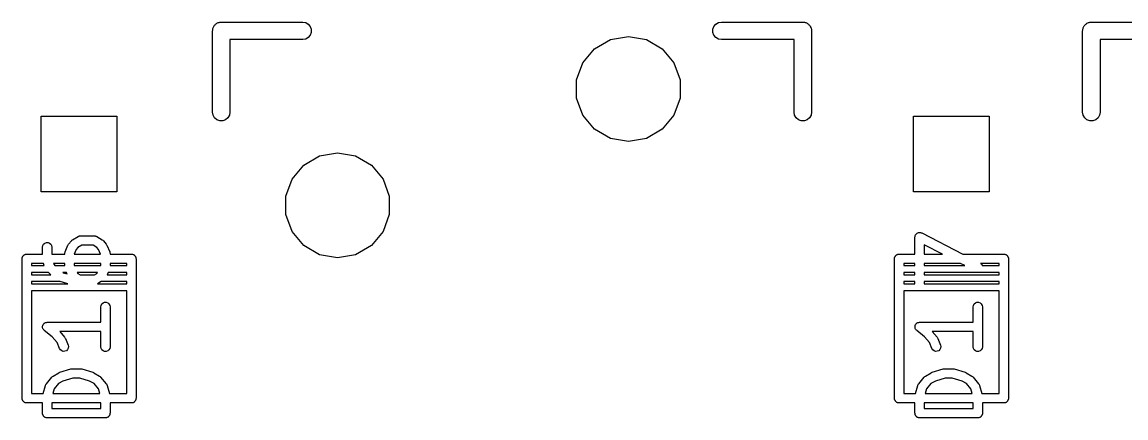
# Model space of a CAD drawing. Extents: x 47 to 330, y -254 to -153.
# Drawn here: x 75.43 to 99.53, y -182.1 to -173.46 of the extents above; entities that cross this region are included whole.
import ezdxf

# ---------------------------------------------------------------- set-up
doc = ezdxf.new("R2010")
doc.units = 0
doc.header["$MEASUREMENT"] = 0
doc.layers.add('BLACK', color=7, linetype='CONTINUOUS')

msp = doc.modelspace()

# ---------------------------------------------------------------- linework, layer by layer
at = {"layer": 'Black'}
for p, q in [((79.61, -173.555), (79.6207, -173.542)), ((79.6207, -173.542), (79.6291, -173.528)), ((79.6291, -173.528), (79.6418, -173.517)), ((79.6418, -173.517), (79.6525, -173.504)), ((79.6525, -173.504), (79.667, -173.496)), ((79.667, -173.496), (79.6797, -173.485)), ((79.6797, -173.485), (79.6954, -173.479)), ((79.6954, -173.479), (79.7098, -173.471)), ((79.7098, -173.471), (79.7263, -173.468)), ((79.7263, -173.468), (79.7419, -173.462)), ((79.7419, -173.462), (79.7586, -173.462)), ((79.7586, -173.462), (79.775, -173.459)), ((79.775, -173.459), (81.553, -173.459)), ((81.553, -173.459), (81.6182, -173.471)), ((81.6182, -173.471), (81.6755, -173.504)), ((81.6755, -173.504), (81.718, -173.555)), ((90.532, -173.555), (90.5745, -173.504)), ((90.5745, -173.504), (90.6318, -173.471)), ((90.6318, -173.471), (90.697, -173.459)), ((90.697, -173.459), (92.475, -173.459)), ((92.475, -173.459), (92.4914, -173.462)), ((92.4914, -173.462), (92.5081, -173.462)), ((92.5081, -173.462), (92.5237, -173.468)), ((92.5237, -173.468), (92.5402, -173.471)), ((92.5402, -173.471), (92.5546, -173.479)), ((92.5546, -173.479), (92.5703, -173.485)), ((92.5703, -173.485), (92.583, -173.496)), ((92.583, -173.496), (92.5975, -173.504)), ((92.5975, -173.504), (92.6082, -173.517)), ((92.6082, -173.517), (92.6209, -173.528)), ((92.6209, -173.528), (92.6293, -173.542)), ((92.6293, -173.542), (92.64, -173.555)), ((98.61, -173.555), (98.6207, -173.542)), ((98.6207, -173.542), (98.6291, -173.528)), ((98.6291, -173.528), (98.6418, -173.517)), ((98.6418, -173.517), (98.6525, -173.504)), ((98.6525, -173.504), (98.667, -173.496)), ((98.667, -173.496), (98.6797, -173.485)), ((98.6797, -173.485), (98.6954, -173.479)), ((98.6954, -173.479), (98.7098, -173.471)), ((98.7098, -173.471), (98.7263, -173.468)), ((98.7263, -173.468), (98.7419, -173.462)), ((98.7419, -173.462), (98.7586, -173.462)), ((98.7586, -173.462), (98.775, -173.459)), ((98.775, -173.459), (100.553, -173.459)), ((79.5845, -173.65), (79.5874, -173.634)), ((79.5845, -175.428), (79.5845, -173.65)), ((79.5874, -173.617), (79.5931, -173.601)), ((79.5874, -173.634), (79.5874, -173.617)), ((79.5931, -173.601), (79.596, -173.585)), ((79.596, -173.585), (79.6043, -173.57)), ((79.6043, -173.57), (79.61, -173.555)), ((81.718, -173.745), (81.6755, -173.796)), ((81.718, -173.555), (81.7406, -173.617)), ((81.7406, -173.683), (81.718, -173.745)), ((81.7406, -173.617), (81.7406, -173.683)), ((88.2726, -173.842), (88.665, -173.773)), ((88.665, -173.773), (89.0574, -173.842)), ((90.5094, -173.617), (90.532, -173.555)), ((90.5094, -173.683), (90.5094, -173.617)), ((90.532, -173.745), (90.5094, -173.683)), ((90.5745, -173.796), (90.532, -173.745)), ((92.64, -173.555), (92.6457, -173.57)), ((92.6457, -173.57), (92.654, -173.585)), ((92.654, -173.585), (92.6569, -173.601)), ((92.6569, -173.601), (92.6626, -173.617)), ((92.6626, -173.617), (92.6626, -173.634)), ((92.6626, -173.634), (92.6655, -173.65)), ((92.6655, -173.65), (92.6655, -175.428)), ((98.5845, -173.65), (98.5874, -173.634)), ((98.5845, -175.428), (98.5845, -173.65)), ((98.5874, -173.617), (98.5931, -173.601)), ((98.5874, -173.634), (98.5874, -173.617)), ((98.5931, -173.601), (98.596, -173.585)), ((98.596, -173.585), (98.6043, -173.57)), ((98.6043, -173.57), (98.61, -173.555)), ((81.553, -173.84), (79.9655, -173.84)), ((79.9655, -173.84), (79.9655, -175.428)), ((81.6182, -173.829), (81.553, -173.84)), ((81.6755, -173.796), (81.6182, -173.829)), ((87.9275, -174.041), (88.2726, -173.842)), ((89.0574, -173.842), (89.4025, -174.041)), ((90.6318, -173.829), (90.5745, -173.796)), ((90.697, -173.84), (90.6318, -173.829)), ((92.2845, -173.84), (90.697, -173.84)), ((92.2845, -175.428), (92.2845, -173.84)), ((100.553, -173.84), (98.9655, -173.84)), ((98.9655, -173.84), (98.9655, -175.428)), ((87.6714, -174.346), (87.9275, -174.041)), ((89.4025, -174.041), (89.6586, -174.346)), ((87.5351, -174.721), (87.6714, -174.346)), ((89.6586, -174.346), (89.7949, -174.721)), ((87.5351, -175.119), (87.5351, -174.721)), ((89.7949, -174.721), (89.7949, -175.119)), ((87.6714, -175.494), (87.5351, -175.119)), ((89.7949, -175.119), (89.6586, -175.494)), ((79.596, -175.493), (79.5845, -175.428)), ((79.9655, -175.428), (79.954, -175.493)), ((92.296, -175.493), (92.2845, -175.428)), ((92.6655, -175.428), (92.654, -175.493)), ((98.596, -175.493), (98.5845, -175.428)), ((98.9655, -175.428), (98.954, -175.493)), ((75.8445, -177.165), (75.8445, -175.514)), ((75.8445, -175.514), (77.4955, -175.514)), ((77.4955, -175.514), (77.4955, -177.165)), ((79.6291, -175.55), (79.596, -175.493)), ((79.6797, -175.593), (79.6291, -175.55)), ((79.7419, -175.616), (79.6797, -175.593)), ((79.8081, -175.616), (79.7419, -175.616)), ((79.8702, -175.593), (79.8081, -175.616)), ((79.9209, -175.55), (79.8702, -175.593)), ((79.954, -175.493), (79.9209, -175.55)), ((87.9275, -175.799), (87.6714, -175.494)), ((89.6586, -175.494), (89.4025, -175.799)), ((92.3291, -175.55), (92.296, -175.493)), ((92.3798, -175.593), (92.3291, -175.55)), ((92.4419, -175.616), (92.3798, -175.593)), ((92.5081, -175.616), (92.4419, -175.616)), ((92.5703, -175.593), (92.5081, -175.616)), ((92.6209, -175.55), (92.5703, -175.593)), ((92.654, -175.493), (92.6209, -175.55)), ((94.8945, -177.165), (94.8945, -175.514)), ((94.8945, -175.514), (96.5455, -175.514)), ((96.5455, -175.514), (96.5455, -177.165)), ((98.6291, -175.55), (98.596, -175.493)), ((98.6797, -175.593), (98.6291, -175.55)), ((98.7419, -175.616), (98.6797, -175.593)), ((98.8081, -175.616), (98.7419, -175.616)), ((98.8702, -175.593), (98.8081, -175.616)), ((98.9209, -175.55), (98.8702, -175.593)), ((98.954, -175.493), (98.9209, -175.55)), ((88.2726, -175.998), (87.9275, -175.799)), ((89.4025, -175.799), (89.0574, -175.998)), ((88.665, -176.067), (88.2726, -175.998)), ((89.0574, -175.998), (88.665, -176.067)), ((81.5775, -176.581), (81.9226, -176.382)), ((81.9226, -176.382), (82.315, -176.313)), ((82.315, -176.313), (82.7074, -176.382)), ((82.7074, -176.382), (83.0525, -176.581)), ((81.3214, -176.886), (81.5775, -176.581)), ((83.0525, -176.581), (83.3086, -176.886)), ((81.1851, -177.261), (81.3214, -176.886)), ((83.3086, -176.886), (83.4449, -177.261)), ((77.4955, -177.165), (75.8445, -177.165)), ((96.5455, -177.165), (94.8945, -177.165)), ((81.1851, -177.659), (81.1851, -177.261)), ((83.4449, -177.261), (83.4449, -177.659)), ((81.3214, -178.034), (81.1851, -177.659)), ((83.4449, -177.659), (83.3086, -178.034)), ((76.6571, -178.136), (76.6655, -178.131)), ((76.6655, -178.131), (76.6734, -178.13)), ((76.6734, -178.13), (76.6809, -178.127)), ((76.6809, -178.127), (76.6906, -178.127)), ((76.6906, -178.127), (76.7002, -178.125)), ((76.7002, -178.125), (77.0026, -178.125)), ((77.0026, -178.125), (77.0122, -178.127)), ((77.0122, -178.127), (77.0219, -178.127)), ((77.0219, -178.127), (77.0295, -178.13)), ((77.0295, -178.13), (77.0374, -178.131)), ((77.0374, -178.131), (77.0458, -178.136)), ((81.5775, -178.339), (81.3214, -178.034)), ((83.3086, -178.034), (83.0525, -178.339)), ((94.9256, -178.139), (94.9275, -178.124)), ((94.9275, -178.124), (94.9286, -178.122)), ((94.9286, -178.122), (94.9291, -178.12)), ((94.9291, -178.12), (94.9367, -178.106)), ((94.9367, -178.106), (94.9436, -178.093)), ((94.9436, -178.093), (94.9454, -178.091)), ((94.9454, -178.091), (94.9467, -178.089)), ((94.9467, -178.089), (94.9583, -178.079)), ((94.9583, -178.079), (94.9695, -178.069)), ((94.9695, -178.069), (94.9718, -178.068)), ((94.9718, -178.068), (94.9737, -178.066)), ((94.9737, -178.066), (94.988, -178.061)), ((94.988, -178.061), (95.002, -178.055)), ((95.002, -178.055), (95.0045, -178.055)), ((95.0045, -178.055), (95.0069, -178.054)), ((95.0069, -178.054), (95.0221, -178.054)), ((95.0221, -178.054), (95.0373, -178.053)), ((95.0373, -178.053), (95.0397, -178.054)), ((95.0397, -178.054), (95.0422, -178.054)), ((95.0422, -178.054), (95.0565, -178.059)), ((95.0565, -178.059), (95.071, -178.064)), ((95.071, -178.064), (95.9663, -178.524)), ((75.8729, -178.372), (75.8791, -178.337)), ((75.8729, -178.524), (75.8729, -178.372)), ((75.8791, -178.337), (75.8967, -178.307)), ((75.8967, -178.307), (75.9237, -178.284)), ((75.9237, -178.284), (75.9569, -178.272)), ((75.9569, -178.272), (75.9922, -178.272)), ((75.9922, -178.272), (76.0253, -178.284)), ((76.0253, -178.284), (76.0524, -178.307)), ((76.0524, -178.307), (76.07, -178.337)), ((76.07, -178.337), (76.0761, -178.372)), ((76.0761, -178.372), (76.0761, -178.524)), ((76.3645, -178.478), (76.425, -178.333)), ((76.425, -178.333), (76.4332, -178.32)), ((76.4332, -178.32), (76.4408, -178.307)), ((76.4408, -178.307), (76.5012, -178.234)), ((76.5012, -178.234), (76.5142, -178.223)), ((76.5142, -178.223), (76.527, -178.212)), ((76.527, -178.212), (76.648, -178.14)), ((76.7284, -178.328), (76.6463, -178.378)), ((76.648, -178.14), (76.6571, -178.136)), ((76.9745, -178.328), (76.7284, -178.328)), ((77.0565, -178.378), (76.9745, -178.328)), ((77.0458, -178.136), (77.0549, -178.14)), ((77.0549, -178.14), (77.1758, -178.212)), ((77.1758, -178.212), (77.1886, -178.223)), ((77.1886, -178.223), (77.2016, -178.234)), ((77.2016, -178.234), (77.2621, -178.307)), ((77.2621, -178.307), (77.2696, -178.32)), ((77.2696, -178.32), (77.2778, -178.333)), ((77.2778, -178.333), (77.3383, -178.478)), ((81.9226, -178.538), (81.5775, -178.339)), ((83.0525, -178.339), (82.7074, -178.538)), ((94.9229, -178.154), (94.9256, -178.139)), ((94.9229, -178.524), (94.9229, -178.154)), ((95.522, -178.524), (95.1261, -178.321)), ((95.1261, -178.321), (95.1261, -178.524)), ((75.4269, -178.608), (75.43, -178.6)), ((75.4269, -178.617), (75.4269, -178.608)), ((75.43, -178.6), (75.4315, -178.591)), ((75.4315, -178.591), (75.436, -178.584)), ((75.436, -178.584), (75.439, -178.575)), ((75.439, -178.575), (75.4447, -178.568)), ((75.4447, -178.568), (75.4492, -178.561)), ((75.4492, -178.561), (75.456, -178.555)), ((75.456, -178.555), (75.4617, -178.548)), ((75.4617, -178.548), (75.4694, -178.544)), ((75.4694, -178.544), (75.4762, -178.538)), ((75.4762, -178.538), (75.4846, -178.535)), ((75.4846, -178.535), (75.4923, -178.531)), ((75.4923, -178.531), (75.501, -178.529)), ((75.501, -178.529), (75.5094, -178.526)), ((75.5094, -178.526), (75.5182, -178.526)), ((75.5182, -178.526), (75.527, -178.524)), ((75.527, -178.524), (75.8729, -178.524)), ((76.0761, -178.524), (76.3567, -178.524)), ((76.3567, -178.517), (76.3571, -178.515)), ((76.3567, -178.524), (76.3567, -178.517)), ((76.3568, -178.512), (76.3602, -178.498)), ((76.3571, -178.515), (76.3568, -178.512)), ((76.3602, -178.498), (76.3629, -178.482)), ((76.3629, -178.482), (76.364, -178.48)), ((76.364, -178.48), (76.3645, -178.478)), ((76.6067, -178.425), (76.5654, -178.524)), ((76.5654, -178.524), (77.1375, -178.524)), ((76.6463, -178.378), (76.6067, -178.425)), ((77.0962, -178.425), (77.0565, -178.378)), ((77.1375, -178.524), (77.0962, -178.425)), ((77.3383, -178.478), (77.3388, -178.48)), ((77.3388, -178.48), (77.34, -178.482)), ((77.34, -178.482), (77.3427, -178.498)), ((77.3427, -178.498), (77.346, -178.512)), ((77.346, -178.512), (77.3457, -178.515)), ((77.3457, -178.515), (77.3461, -178.517)), ((77.3461, -178.517), (77.3461, -178.524)), ((77.3461, -178.524), (77.813, -178.524)), ((77.813, -178.524), (77.8218, -178.526)), ((77.8218, -178.526), (77.8306, -178.526)), ((77.8306, -178.526), (77.839, -178.529)), ((77.839, -178.529), (77.8477, -178.531)), ((77.8477, -178.531), (77.8554, -178.535)), ((77.8554, -178.535), (77.8638, -178.538)), ((77.8638, -178.538), (77.8706, -178.544)), ((77.8706, -178.544), (77.8783, -178.548)), ((77.8783, -178.548), (77.884, -178.555)), ((77.884, -178.555), (77.8908, -178.561)), ((77.8908, -178.561), (77.8953, -178.568)), ((77.8953, -178.568), (77.901, -178.575)), ((77.901, -178.575), (77.904, -178.584)), ((77.904, -178.584), (77.9085, -178.591)), ((77.9085, -178.591), (77.91, -178.6)), ((77.91, -178.6), (77.9131, -178.608)), ((77.9131, -178.608), (77.9131, -178.617)), ((82.315, -178.607), (81.9226, -178.538)), ((82.7074, -178.538), (82.315, -178.607)), ((94.4769, -178.608), (94.48, -178.6)), ((94.4769, -178.617), (94.4769, -178.608)), ((94.48, -178.6), (94.4815, -178.591)), ((94.4815, -178.591), (94.486, -178.584)), ((94.486, -178.584), (94.489, -178.575)), ((94.489, -178.575), (94.4947, -178.568)), ((94.4947, -178.568), (94.4992, -178.561)), ((94.4992, -178.561), (94.506, -178.555)), ((94.506, -178.555), (94.5117, -178.548)), ((94.5117, -178.548), (94.5194, -178.544)), ((94.5194, -178.544), (94.5262, -178.538)), ((94.5262, -178.538), (94.5346, -178.535)), ((94.5346, -178.535), (94.5423, -178.531)), ((94.5423, -178.531), (94.551, -178.529)), ((94.551, -178.529), (94.5594, -178.526)), ((94.5594, -178.526), (94.5682, -178.526)), ((94.5682, -178.526), (94.577, -178.524)), ((94.577, -178.524), (94.9229, -178.524)), ((95.1261, -178.524), (95.522, -178.524)), ((95.9663, -178.524), (96.863, -178.524)), ((96.863, -178.524), (96.8718, -178.526)), ((96.8718, -178.526), (96.8806, -178.526)), ((96.8806, -178.526), (96.889, -178.529)), ((96.889, -178.529), (96.8977, -178.531)), ((96.8977, -178.531), (96.9054, -178.535)), ((96.9054, -178.535), (96.9138, -178.538)), ((96.9138, -178.538), (96.9206, -178.544)), ((96.9206, -178.544), (96.9283, -178.548)), ((96.9283, -178.548), (96.934, -178.555)), ((96.934, -178.555), (96.9408, -178.561)), ((96.9408, -178.561), (96.9453, -178.568)), ((96.9453, -178.568), (96.951, -178.575)), ((96.951, -178.575), (96.954, -178.584)), ((96.954, -178.584), (96.9585, -178.591)), ((96.9585, -178.591), (96.96, -178.6)), ((96.96, -178.6), (96.9631, -178.608)), ((96.9631, -178.608), (96.9631, -178.617)), ((75.4254, -178.626), (75.4269, -178.617)), ((75.4254, -181.674), (75.4254, -178.626)), ((75.8917, -178.728), (75.6286, -178.728)), ((75.6286, -178.728), (75.6286, -178.775)), ((75.6286, -178.775), (75.67, -178.775)), ((75.67, -178.775), (75.9114, -178.775)), ((75.9114, -178.775), (75.8917, -178.728)), ((76.1118, -178.728), (76.1229, -178.754)), ((76.3567, -178.728), (76.1118, -178.728)), ((76.1229, -178.754), (76.1402, -178.775)), ((76.1402, -178.775), (76.3567, -178.775)), ((76.3567, -178.775), (76.3567, -178.728)), ((76.5599, -178.728), (76.5599, -178.775)), ((77.1429, -178.728), (76.5599, -178.728)), ((76.5599, -178.775), (77.1429, -178.775)), ((77.1429, -178.775), (77.1429, -178.728)), ((77.3461, -178.728), (77.3461, -178.775)), ((77.7114, -178.728), (77.3461, -178.728)), ((77.3461, -178.775), (77.7114, -178.775)), ((77.7114, -178.775), (77.7114, -178.728)), ((77.9131, -178.617), (77.9146, -178.626)), ((77.9146, -178.626), (77.9146, -181.674)), ((94.4754, -178.626), (94.4769, -178.617)), ((94.4754, -181.674), (94.4754, -178.626)), ((94.9229, -178.728), (94.6786, -178.728)), ((94.6786, -178.728), (94.6786, -178.775)), ((94.6786, -178.775), (94.72, -178.775)), ((94.72, -178.775), (94.9229, -178.775)), ((94.9229, -178.775), (94.9229, -178.728)), ((95.1261, -178.728), (95.1261, -178.775)), ((95.9171, -178.728), (95.1261, -178.728)), ((95.1261, -178.775), (96.0093, -178.775)), ((96.0093, -178.775), (95.9171, -178.728)), ((96.3548, -178.728), (96.3691, -178.738)), ((96.7614, -178.728), (96.3548, -178.728)), ((96.3691, -178.738), (96.3882, -178.768)), ((96.3882, -178.768), (96.3898, -178.775)), ((96.3898, -178.775), (96.7614, -178.775)), ((96.7614, -178.775), (96.7614, -178.728)), ((96.9631, -178.617), (96.9646, -178.626)), ((96.9646, -178.626), (96.9646, -181.674)), ((75.67, -178.925), (75.6286, -178.925)), ((75.6286, -178.925), (75.6286, -178.975)), ((75.6286, -178.975), (76.0516, -178.975)), ((76.0007, -178.925), (75.67, -178.925)), ((76.0174, -178.945), (76.0007, -178.925)), ((76.0252, -178.952), (76.0174, -178.945)), ((76.032, -178.959), (76.0252, -178.952)), ((76.0516, -178.975), (76.032, -178.959)), ((76.3144, -178.925), (76.325, -178.933)), ((76.3973, -178.925), (76.3144, -178.925)), ((76.325, -178.933), (76.4116, -178.959)), ((76.4116, -178.959), (76.3973, -178.925)), ((76.6281, -178.925), (76.6463, -178.947)), ((77.0748, -178.925), (76.6281, -178.925)), ((76.6463, -178.947), (76.6932, -178.975)), ((76.6932, -178.975), (77.0097, -178.975)), ((77.0097, -178.975), (77.0565, -178.947)), ((77.0565, -178.947), (77.0748, -178.925)), ((77.3056, -178.925), (77.2848, -178.975)), ((77.2848, -178.975), (77.7114, -178.975)), ((77.7114, -178.925), (77.3056, -178.925)), ((77.7114, -178.975), (77.7114, -178.925)), ((94.72, -178.925), (94.6786, -178.925)), ((94.6786, -178.925), (94.6786, -178.975)), ((94.6786, -178.975), (94.9229, -178.975)), ((94.9229, -178.925), (94.72, -178.925)), ((94.9229, -178.975), (94.9229, -178.925)), ((95.1261, -178.925), (95.1261, -178.975)), ((96.7614, -178.925), (95.1261, -178.925)), ((95.1261, -178.975), (96.7614, -178.975)), ((96.7614, -178.975), (96.7614, -178.925)), ((75.6286, -179.125), (75.6286, -179.175)), ((76.2562, -179.125), (75.6286, -179.125)), ((75.6286, -179.175), (76.4229, -179.175)), ((75.6286, -179.325), (75.6286, -181.572)), ((77.7114, -179.325), (75.6286, -179.325)), ((76.4229, -179.175), (76.2562, -179.125)), ((77.1546, -179.125), (77.0713, -179.175)), ((77.0713, -179.175), (77.7114, -179.175)), ((77.7114, -179.125), (77.1546, -179.125)), ((77.7114, -179.175), (77.7114, -179.125)), ((77.7114, -181.572), (77.7114, -179.325)), ((94.6786, -179.125), (94.6786, -179.175)), ((94.9229, -179.125), (94.6786, -179.125)), ((94.6786, -179.175), (94.9238, -179.175)), ((94.6786, -179.325), (94.6786, -181.572)), ((96.7614, -179.325), (94.6786, -179.325)), ((94.9229, -179.17), (94.9229, -179.125)), ((94.9238, -179.175), (94.9229, -179.17)), ((95.1261, -179.17), (95.1253, -179.175)), ((95.1253, -179.175), (96.7614, -179.175)), ((95.1261, -179.125), (95.1261, -179.17)), ((96.7614, -179.125), (95.1261, -179.125)), ((96.7614, -179.175), (96.7614, -179.125)), ((96.7614, -181.572), (96.7614, -179.325)), ((77.1937, -179.59), (77.2269, -179.578)), ((77.2269, -179.578), (77.2622, -179.578)), ((77.2622, -179.578), (77.2953, -179.59)), ((96.2437, -179.59), (96.2769, -179.578)), ((96.2769, -179.578), (96.3122, -179.578)), ((96.3122, -179.578), (96.3453, -179.59)), ((77.1429, -179.678), (77.1491, -179.644)), ((77.1429, -180.012), (77.1429, -179.678)), ((77.1491, -179.644), (77.1667, -179.613)), ((77.1667, -179.613), (77.1937, -179.59)), ((77.2953, -179.59), (77.3224, -179.613)), ((77.3224, -179.613), (77.34, -179.644)), ((77.34, -179.644), (77.3461, -179.678)), ((77.3461, -179.678), (77.3461, -180.549)), ((96.1929, -179.678), (96.1991, -179.644)), ((96.1929, -180.012), (96.1929, -179.678)), ((96.1991, -179.644), (96.2167, -179.613)), ((96.2167, -179.613), (96.2437, -179.59)), ((96.3453, -179.59), (96.3724, -179.613)), ((96.3724, -179.613), (96.39, -179.644)), ((96.39, -179.644), (96.3961, -179.678)), ((96.3961, -179.678), (96.3961, -180.549)), ((75.8865, -180.063), (75.8971, -180.05)), ((75.8971, -180.05), (75.9074, -180.037)), ((75.9074, -180.037), (75.9084, -180.037)), ((75.9084, -180.037), (75.9092, -180.036)), ((75.9092, -180.036), (75.9235, -180.028)), ((75.9235, -180.028), (75.9376, -180.019)), ((75.9376, -180.019), (75.9387, -180.019)), ((75.9387, -180.019), (75.9398, -180.018)), ((75.9398, -180.018), (75.956, -180.015)), ((75.956, -180.015), (75.9721, -180.012)), ((75.9721, -180.012), (75.9733, -180.012)), ((75.9733, -180.012), (75.9745, -180.012)), ((75.9745, -180.012), (77.1429, -180.012)), ((94.9365, -180.063), (94.9471, -180.05)), ((94.9471, -180.05), (94.9574, -180.037)), ((94.9574, -180.037), (94.9584, -180.037)), ((94.9584, -180.037), (94.9592, -180.036)), ((94.9592, -180.036), (94.9735, -180.028)), ((94.9735, -180.028), (94.9876, -180.019)), ((94.9876, -180.019), (94.9887, -180.019)), ((94.9887, -180.019), (94.9898, -180.018)), ((94.9898, -180.018), (95.006, -180.015)), ((95.006, -180.015), (95.0221, -180.012)), ((95.0221, -180.012), (95.0233, -180.012)), ((95.0233, -180.012), (95.0245, -180.012)), ((95.0245, -180.012), (96.1929, -180.012)), ((75.8741, -180.098), (75.8745, -180.097)), ((75.8745, -180.115), (75.8741, -180.098)), ((75.8745, -180.096), (75.8801, -180.081)), ((75.8745, -180.097), (75.8745, -180.096)), ((75.8745, -180.131), (75.8745, -180.115)), ((75.8749, -180.132), (75.8745, -180.131)), ((75.8749, -180.134), (75.8749, -180.132)), ((75.8809, -180.149), (75.8749, -180.134)), ((75.8801, -180.081), (75.8854, -180.065)), ((75.8865, -180.165), (75.8809, -180.149)), ((75.8854, -180.065), (75.8861, -180.064)), ((75.8861, -180.064), (75.8865, -180.063)), ((75.8873, -180.165), (75.8865, -180.165)), ((75.8877, -180.167), (75.8873, -180.165)), ((75.8986, -180.179), (75.8877, -180.167)), ((75.9092, -180.192), (75.8986, -180.179)), ((75.9103, -180.192), (75.9092, -180.192)), ((75.9111, -180.193), (75.9103, -180.192)), ((76.0845, -180.332), (75.9111, -180.193)), ((77.1429, -180.215), (76.2519, -180.215)), ((76.2519, -180.215), (76.355, -180.339)), ((77.1429, -180.549), (77.1429, -180.215)), ((94.9241, -180.098), (94.9245, -180.097)), ((94.9245, -180.115), (94.9241, -180.098)), ((94.9245, -180.096), (94.9301, -180.081)), ((94.9245, -180.097), (94.9245, -180.096)), ((94.9245, -180.131), (94.9245, -180.115)), ((94.9249, -180.132), (94.9245, -180.131)), ((94.9249, -180.134), (94.9249, -180.132)), ((94.9309, -180.149), (94.9249, -180.134)), ((94.9301, -180.081), (94.9354, -180.065)), ((94.9365, -180.165), (94.9309, -180.149)), ((94.9354, -180.065), (94.9361, -180.064)), ((94.9361, -180.064), (94.9365, -180.063)), ((94.9373, -180.165), (94.9365, -180.165)), ((94.9377, -180.167), (94.9373, -180.165)), ((94.9486, -180.179), (94.9377, -180.167)), ((94.9592, -180.192), (94.9486, -180.179)), ((94.9603, -180.192), (94.9592, -180.192)), ((94.9611, -180.193), (94.9603, -180.192)), ((95.1345, -180.332), (94.9611, -180.193)), ((96.1929, -180.215), (95.3019, -180.215)), ((95.3019, -180.215), (95.405, -180.339)), ((96.1929, -180.549), (96.1929, -180.215)), ((76.189, -180.457), (76.0845, -180.332)), ((76.2436, -180.588), (76.189, -180.457)), ((76.355, -180.339), (76.3625, -180.352)), ((76.3625, -180.352), (76.3707, -180.365)), ((76.3707, -180.365), (76.4312, -180.51)), ((76.4312, -180.51), (76.4389, -180.544)), ((95.239, -180.457), (95.1345, -180.332)), ((95.2936, -180.588), (95.239, -180.457)), ((95.405, -180.339), (95.4125, -180.352)), ((95.4125, -180.352), (95.4207, -180.365)), ((95.4207, -180.365), (95.4812, -180.51)), ((95.4812, -180.51), (95.4889, -180.544)), ((76.2626, -180.618), (76.2436, -180.588)), ((76.2907, -180.639), (76.2626, -180.618)), ((76.3243, -180.65), (76.2907, -180.639)), ((76.3596, -180.648), (76.3243, -180.65)), ((76.3922, -180.635), (76.3596, -180.648)), ((76.4181, -180.611), (76.3922, -180.635)), ((76.4343, -180.579), (76.4181, -180.611)), ((76.4389, -180.544), (76.4343, -180.579)), ((77.1491, -180.584), (77.1429, -180.549)), ((77.1667, -180.614), (77.1491, -180.584)), ((77.1937, -180.637), (77.1667, -180.614)), ((77.2269, -180.649), (77.1937, -180.637)), ((77.2622, -180.649), (77.2269, -180.649)), ((77.2953, -180.637), (77.2622, -180.649)), ((77.3224, -180.614), (77.2953, -180.637)), ((77.34, -180.584), (77.3224, -180.614)), ((77.3461, -180.549), (77.34, -180.584)), ((95.3126, -180.618), (95.2936, -180.588)), ((95.3407, -180.639), (95.3126, -180.618)), ((95.3743, -180.65), (95.3407, -180.639)), ((95.4096, -180.648), (95.3743, -180.65)), ((95.4421, -180.635), (95.4096, -180.648)), ((95.4681, -180.611), (95.4421, -180.635)), ((95.4843, -180.579), (95.4681, -180.611)), ((95.4889, -180.544), (95.4843, -180.579)), ((96.1991, -180.584), (96.1929, -180.549)), ((96.2167, -180.614), (96.1991, -180.584)), ((96.2437, -180.637), (96.2167, -180.614)), ((96.2769, -180.649), (96.2437, -180.637)), ((96.3122, -180.649), (96.2769, -180.649)), ((96.3453, -180.637), (96.3122, -180.649)), ((96.3724, -180.614), (96.3453, -180.637)), ((96.39, -180.584), (96.3724, -180.614)), ((96.3961, -180.549), (96.39, -180.584)), ((75.9569, -181.355), (76.0779, -181.21)), ((76.0779, -181.21), (76.0909, -181.199)), ((76.0909, -181.199), (76.1037, -181.188)), ((76.1037, -181.188), (76.2246, -181.115)), ((76.2246, -181.115), (76.2364, -181.111)), ((76.2364, -181.111), (76.2477, -181.105)), ((76.2477, -181.105), (76.4896, -181.032)), ((76.5337, -181.231), (76.3183, -181.296)), ((76.4896, -181.032), (76.5043, -181.031)), ((76.5043, -181.031), (76.5188, -181.028)), ((76.5188, -181.028), (76.7002, -181.028)), ((76.6853, -181.231), (76.5337, -181.231)), ((76.9008, -181.296), (76.6853, -181.231)), ((76.7002, -181.028), (76.7148, -181.031)), ((76.7148, -181.031), (76.7294, -181.032)), ((76.7294, -181.032), (76.9713, -181.105)), ((76.9713, -181.105), (76.9826, -181.111)), ((76.9826, -181.111), (76.9944, -181.115)), ((76.9944, -181.115), (77.1154, -181.188)), ((77.1154, -181.188), (77.1282, -181.199)), ((77.1282, -181.199), (77.1411, -181.21)), ((77.1411, -181.21), (77.2621, -181.355)), ((95.0069, -181.355), (95.1279, -181.21)), ((95.1279, -181.21), (95.1409, -181.199)), ((95.1409, -181.199), (95.1537, -181.188)), ((95.1537, -181.188), (95.2746, -181.115)), ((95.2746, -181.115), (95.2864, -181.111)), ((95.2864, -181.111), (95.2977, -181.105)), ((95.2977, -181.105), (95.5396, -181.032)), ((95.5837, -181.231), (95.3683, -181.296)), ((95.5396, -181.032), (95.5543, -181.031)), ((95.5543, -181.031), (95.5688, -181.028)), ((95.5688, -181.028), (95.7502, -181.028)), ((95.7353, -181.231), (95.5837, -181.231)), ((95.9508, -181.296), (95.7353, -181.231)), ((95.7502, -181.028), (95.7648, -181.031)), ((95.7648, -181.031), (95.7794, -181.032)), ((95.7794, -181.032), (96.0213, -181.105)), ((96.0213, -181.105), (96.0326, -181.111)), ((96.0326, -181.111), (96.0444, -181.115)), ((96.0444, -181.115), (96.1654, -181.188)), ((96.1654, -181.188), (96.1782, -181.199)), ((96.1782, -181.199), (96.1911, -181.21)), ((96.1911, -181.21), (96.3121, -181.355)), ((75.8872, -181.572), (75.9371, -181.393)), ((75.9371, -181.393), (75.9388, -181.389)), ((75.9388, -181.389), (75.9394, -181.386)), ((75.9394, -181.386), (75.9463, -181.374)), ((75.9463, -181.374), (75.9523, -181.361)), ((75.9523, -181.361), (75.955, -181.358)), ((75.955, -181.358), (75.9569, -181.355)), ((76.127, -181.468), (76.0981, -181.572)), ((76.223, -181.353), (76.127, -181.468)), ((76.3183, -181.296), (76.223, -181.353)), ((76.9961, -181.353), (76.9008, -181.296)), ((77.092, -181.468), (76.9961, -181.353)), ((77.1209, -181.572), (77.092, -181.468)), ((77.2621, -181.355), (77.264, -181.358)), ((77.264, -181.358), (77.2667, -181.361)), ((77.2667, -181.361), (77.2727, -181.374)), ((77.2727, -181.374), (77.2796, -181.386)), ((77.2796, -181.386), (77.2803, -181.389)), ((77.2803, -181.389), (77.2819, -181.393)), ((77.2819, -181.393), (77.3318, -181.572)), ((94.9372, -181.572), (94.9871, -181.393)), ((94.9871, -181.393), (94.9888, -181.389)), ((94.9888, -181.389), (94.9894, -181.386)), ((94.9894, -181.386), (94.9963, -181.374)), ((94.9963, -181.374), (95.0023, -181.361)), ((95.0023, -181.361), (95.005, -181.358)), ((95.005, -181.358), (95.0069, -181.355)), ((95.177, -181.468), (95.1481, -181.572)), ((95.273, -181.353), (95.177, -181.468)), ((95.3683, -181.296), (95.273, -181.353)), ((96.0461, -181.353), (95.9508, -181.296)), ((96.142, -181.468), (96.0461, -181.353)), ((96.1709, -181.572), (96.142, -181.468)), ((96.3121, -181.355), (96.314, -181.358)), ((96.314, -181.358), (96.3167, -181.361)), ((96.3167, -181.361), (96.3227, -181.374)), ((96.3227, -181.374), (96.3296, -181.386)), ((96.3296, -181.386), (96.3303, -181.389)), ((96.3303, -181.389), (96.3319, -181.393)), ((96.3319, -181.393), (96.3818, -181.572)), ((75.4269, -181.683), (75.4254, -181.674)), ((75.4269, -181.692), (75.4269, -181.683)), ((75.43, -181.7), (75.4269, -181.692)), ((75.4315, -181.709), (75.43, -181.7)), ((75.436, -181.716), (75.4315, -181.709)), ((75.439, -181.725), (75.436, -181.716)), ((75.4447, -181.732), (75.439, -181.725)), ((75.4492, -181.739), (75.4447, -181.732)), ((75.456, -181.745), (75.4492, -181.739)), ((75.4617, -181.752), (75.456, -181.745)), ((75.6286, -181.572), (75.8872, -181.572)), ((76.0981, -181.572), (77.1209, -181.572)), ((77.3318, -181.572), (77.7114, -181.572)), ((77.884, -181.745), (77.8783, -181.752)), ((77.8908, -181.739), (77.884, -181.745)), ((77.8953, -181.732), (77.8908, -181.739)), ((77.901, -181.725), (77.8953, -181.732)), ((77.904, -181.716), (77.901, -181.725)), ((77.9085, -181.709), (77.904, -181.716)), ((77.91, -181.7), (77.9085, -181.709)), ((77.9131, -181.692), (77.91, -181.7)), ((77.9146, -181.674), (77.9131, -181.683)), ((77.9131, -181.683), (77.9131, -181.692)), ((94.4769, -181.683), (94.4754, -181.674)), ((94.4769, -181.692), (94.4769, -181.683)), ((94.48, -181.7), (94.4769, -181.692)), ((94.4815, -181.709), (94.48, -181.7)), ((94.486, -181.716), (94.4815, -181.709)), ((94.489, -181.725), (94.486, -181.716)), ((94.4947, -181.732), (94.489, -181.725)), ((94.4992, -181.739), (94.4947, -181.732)), ((94.506, -181.745), (94.4992, -181.739)), ((94.5117, -181.752), (94.506, -181.745)), ((94.6786, -181.572), (94.9372, -181.572)), ((95.1481, -181.572), (96.1709, -181.572)), ((96.3818, -181.572), (96.7614, -181.572)), ((96.934, -181.745), (96.9283, -181.752)), ((96.9408, -181.739), (96.934, -181.745)), ((96.9453, -181.732), (96.9408, -181.739)), ((96.951, -181.725), (96.9453, -181.732)), ((96.954, -181.716), (96.951, -181.725)), ((96.9585, -181.709), (96.954, -181.716)), ((96.96, -181.7), (96.9585, -181.709)), ((96.9631, -181.692), (96.96, -181.7)), ((96.9646, -181.674), (96.9631, -181.683)), ((96.9631, -181.683), (96.9631, -181.692)), ((75.4694, -181.756), (75.4617, -181.752)), ((75.4762, -181.762), (75.4694, -181.756)), ((75.4846, -181.765), (75.4762, -181.762)), ((75.4923, -181.769), (75.4846, -181.765)), ((75.501, -181.771), (75.4923, -181.769)), ((75.5094, -181.774), (75.501, -181.771)), ((75.5182, -181.774), (75.5094, -181.774)), ((75.527, -181.776), (75.5182, -181.774)), ((75.8729, -181.776), (75.527, -181.776)), ((75.8729, -182.001), (75.8729, -181.776)), ((76.0761, -181.776), (76.0761, -181.899)), ((77.1429, -181.776), (76.0761, -181.776)), ((76.0761, -181.899), (77.1429, -181.899)), ((77.1429, -181.899), (77.1429, -181.776)), ((77.813, -181.776), (77.3461, -181.776)), ((77.3461, -181.776), (77.3461, -182.001)), ((77.8218, -181.774), (77.813, -181.776)), ((77.8306, -181.774), (77.8218, -181.774)), ((77.839, -181.771), (77.8306, -181.774)), ((77.8477, -181.769), (77.839, -181.771)), ((77.8554, -181.765), (77.8477, -181.769)), ((77.8638, -181.762), (77.8554, -181.765)), ((77.8706, -181.756), (77.8638, -181.762)), ((77.8783, -181.752), (77.8706, -181.756)), ((94.5194, -181.756), (94.5117, -181.752)), ((94.5262, -181.762), (94.5194, -181.756)), ((94.5346, -181.765), (94.5262, -181.762)), ((94.5423, -181.769), (94.5346, -181.765)), ((94.551, -181.771), (94.5423, -181.769)), ((94.5594, -181.774), (94.551, -181.771)), ((94.5682, -181.774), (94.5594, -181.774)), ((94.577, -181.776), (94.5682, -181.774)), ((94.9229, -181.776), (94.577, -181.776)), ((94.9229, -182.001), (94.9229, -181.776)), ((95.1261, -181.776), (95.1261, -181.899)), ((96.1929, -181.776), (95.1261, -181.776)), ((95.1261, -181.899), (96.1929, -181.899)), ((96.1929, -181.899), (96.1929, -181.776)), ((96.863, -181.776), (96.3961, -181.776)), ((96.3961, -181.776), (96.3961, -182.001)), ((96.8718, -181.774), (96.863, -181.776)), ((96.8806, -181.774), (96.8718, -181.774)), ((96.889, -181.771), (96.8806, -181.774)), ((96.8977, -181.769), (96.889, -181.771)), ((96.9054, -181.765), (96.8977, -181.769)), ((96.9138, -181.762), (96.9054, -181.765)), ((96.9206, -181.756), (96.9138, -181.762)), ((96.9283, -181.752), (96.9206, -181.756)), ((75.8745, -182.009), (75.8729, -182.001)), ((75.8745, -182.018), (75.8745, -182.009)), ((75.8775, -182.027), (75.8745, -182.018)), ((75.8791, -182.035), (75.8775, -182.027)), ((75.8835, -182.043), (75.8791, -182.035)), ((75.8865, -182.051), (75.8835, -182.043)), ((75.8922, -182.058), (75.8865, -182.051)), ((75.8967, -182.066), (75.8922, -182.058)), ((75.9035, -182.072), (75.8967, -182.066)), ((75.9092, -182.078), (75.9035, -182.072)), ((75.9169, -182.083), (75.9092, -182.078)), ((75.9237, -182.089), (75.9169, -182.083)), ((75.9321, -182.092), (75.9237, -182.089)), ((75.9398, -182.096), (75.9321, -182.092)), ((75.9485, -182.098), (75.9398, -182.096)), ((75.9569, -182.101), (75.9485, -182.098)), ((75.9658, -182.101), (75.9569, -182.101)), ((75.9745, -182.102), (75.9658, -182.101)), ((77.2445, -182.102), (75.9745, -182.102)), ((77.2533, -182.101), (77.2445, -182.102)), ((77.2622, -182.101), (77.2533, -182.101)), ((77.2705, -182.098), (77.2622, -182.101)), ((77.2793, -182.096), (77.2705, -182.098)), ((77.287, -182.092), (77.2793, -182.096)), ((77.2953, -182.089), (77.287, -182.092)), ((77.3021, -182.083), (77.2953, -182.089)), ((77.3098, -182.078), (77.3021, -182.083)), ((77.3155, -182.072), (77.3098, -182.078)), ((77.3224, -182.066), (77.3155, -182.072)), ((77.3268, -182.058), (77.3224, -182.066)), ((77.3325, -182.051), (77.3268, -182.058)), ((77.3356, -182.043), (77.3325, -182.051)), ((77.34, -182.035), (77.3356, -182.043)), ((77.3415, -182.027), (77.34, -182.035)), ((77.3446, -182.018), (77.3415, -182.027)), ((77.3461, -182.001), (77.3446, -182.009)), ((77.3446, -182.009), (77.3446, -182.018)), ((94.9245, -182.009), (94.9229, -182.001)), ((94.9245, -182.018), (94.9245, -182.009)), ((94.9275, -182.027), (94.9245, -182.018)), ((94.9291, -182.035), (94.9275, -182.027)), ((94.9335, -182.043), (94.9291, -182.035)), ((94.9365, -182.051), (94.9335, -182.043)), ((94.9422, -182.058), (94.9365, -182.051)), ((94.9467, -182.066), (94.9422, -182.058)), ((94.9535, -182.072), (94.9467, -182.066)), ((94.9592, -182.078), (94.9535, -182.072)), ((94.9669, -182.083), (94.9592, -182.078)), ((94.9737, -182.089), (94.9669, -182.083)), ((94.9821, -182.092), (94.9737, -182.089)), ((94.9898, -182.096), (94.9821, -182.092)), ((94.9985, -182.098), (94.9898, -182.096)), ((95.0069, -182.101), (94.9985, -182.098)), ((95.0158, -182.101), (95.0069, -182.101)), ((95.0245, -182.102), (95.0158, -182.101)), ((96.2945, -182.102), (95.0245, -182.102)), ((96.3033, -182.101), (96.2945, -182.102)), ((96.3122, -182.101), (96.3033, -182.101)), ((96.3205, -182.098), (96.3122, -182.101)), ((96.3293, -182.096), (96.3205, -182.098)), ((96.337, -182.092), (96.3293, -182.096)), ((96.3453, -182.089), (96.337, -182.092)), ((96.3521, -182.083), (96.3453, -182.089)), ((96.3598, -182.078), (96.3521, -182.083)), ((96.3655, -182.072), (96.3598, -182.078)), ((96.3724, -182.066), (96.3655, -182.072)), ((96.3768, -182.058), (96.3724, -182.066)), ((96.3825, -182.051), (96.3768, -182.058)), ((96.3856, -182.043), (96.3825, -182.051)), ((96.39, -182.035), (96.3856, -182.043)), ((96.3915, -182.027), (96.39, -182.035)), ((96.3946, -182.018), (96.3915, -182.027)), ((96.3961, -182.001), (96.3946, -182.009)), ((96.3946, -182.009), (96.3946, -182.018))]:
    msp.add_line(p, q, dxfattribs=at)

doc.saveas('drawing.dxf')
